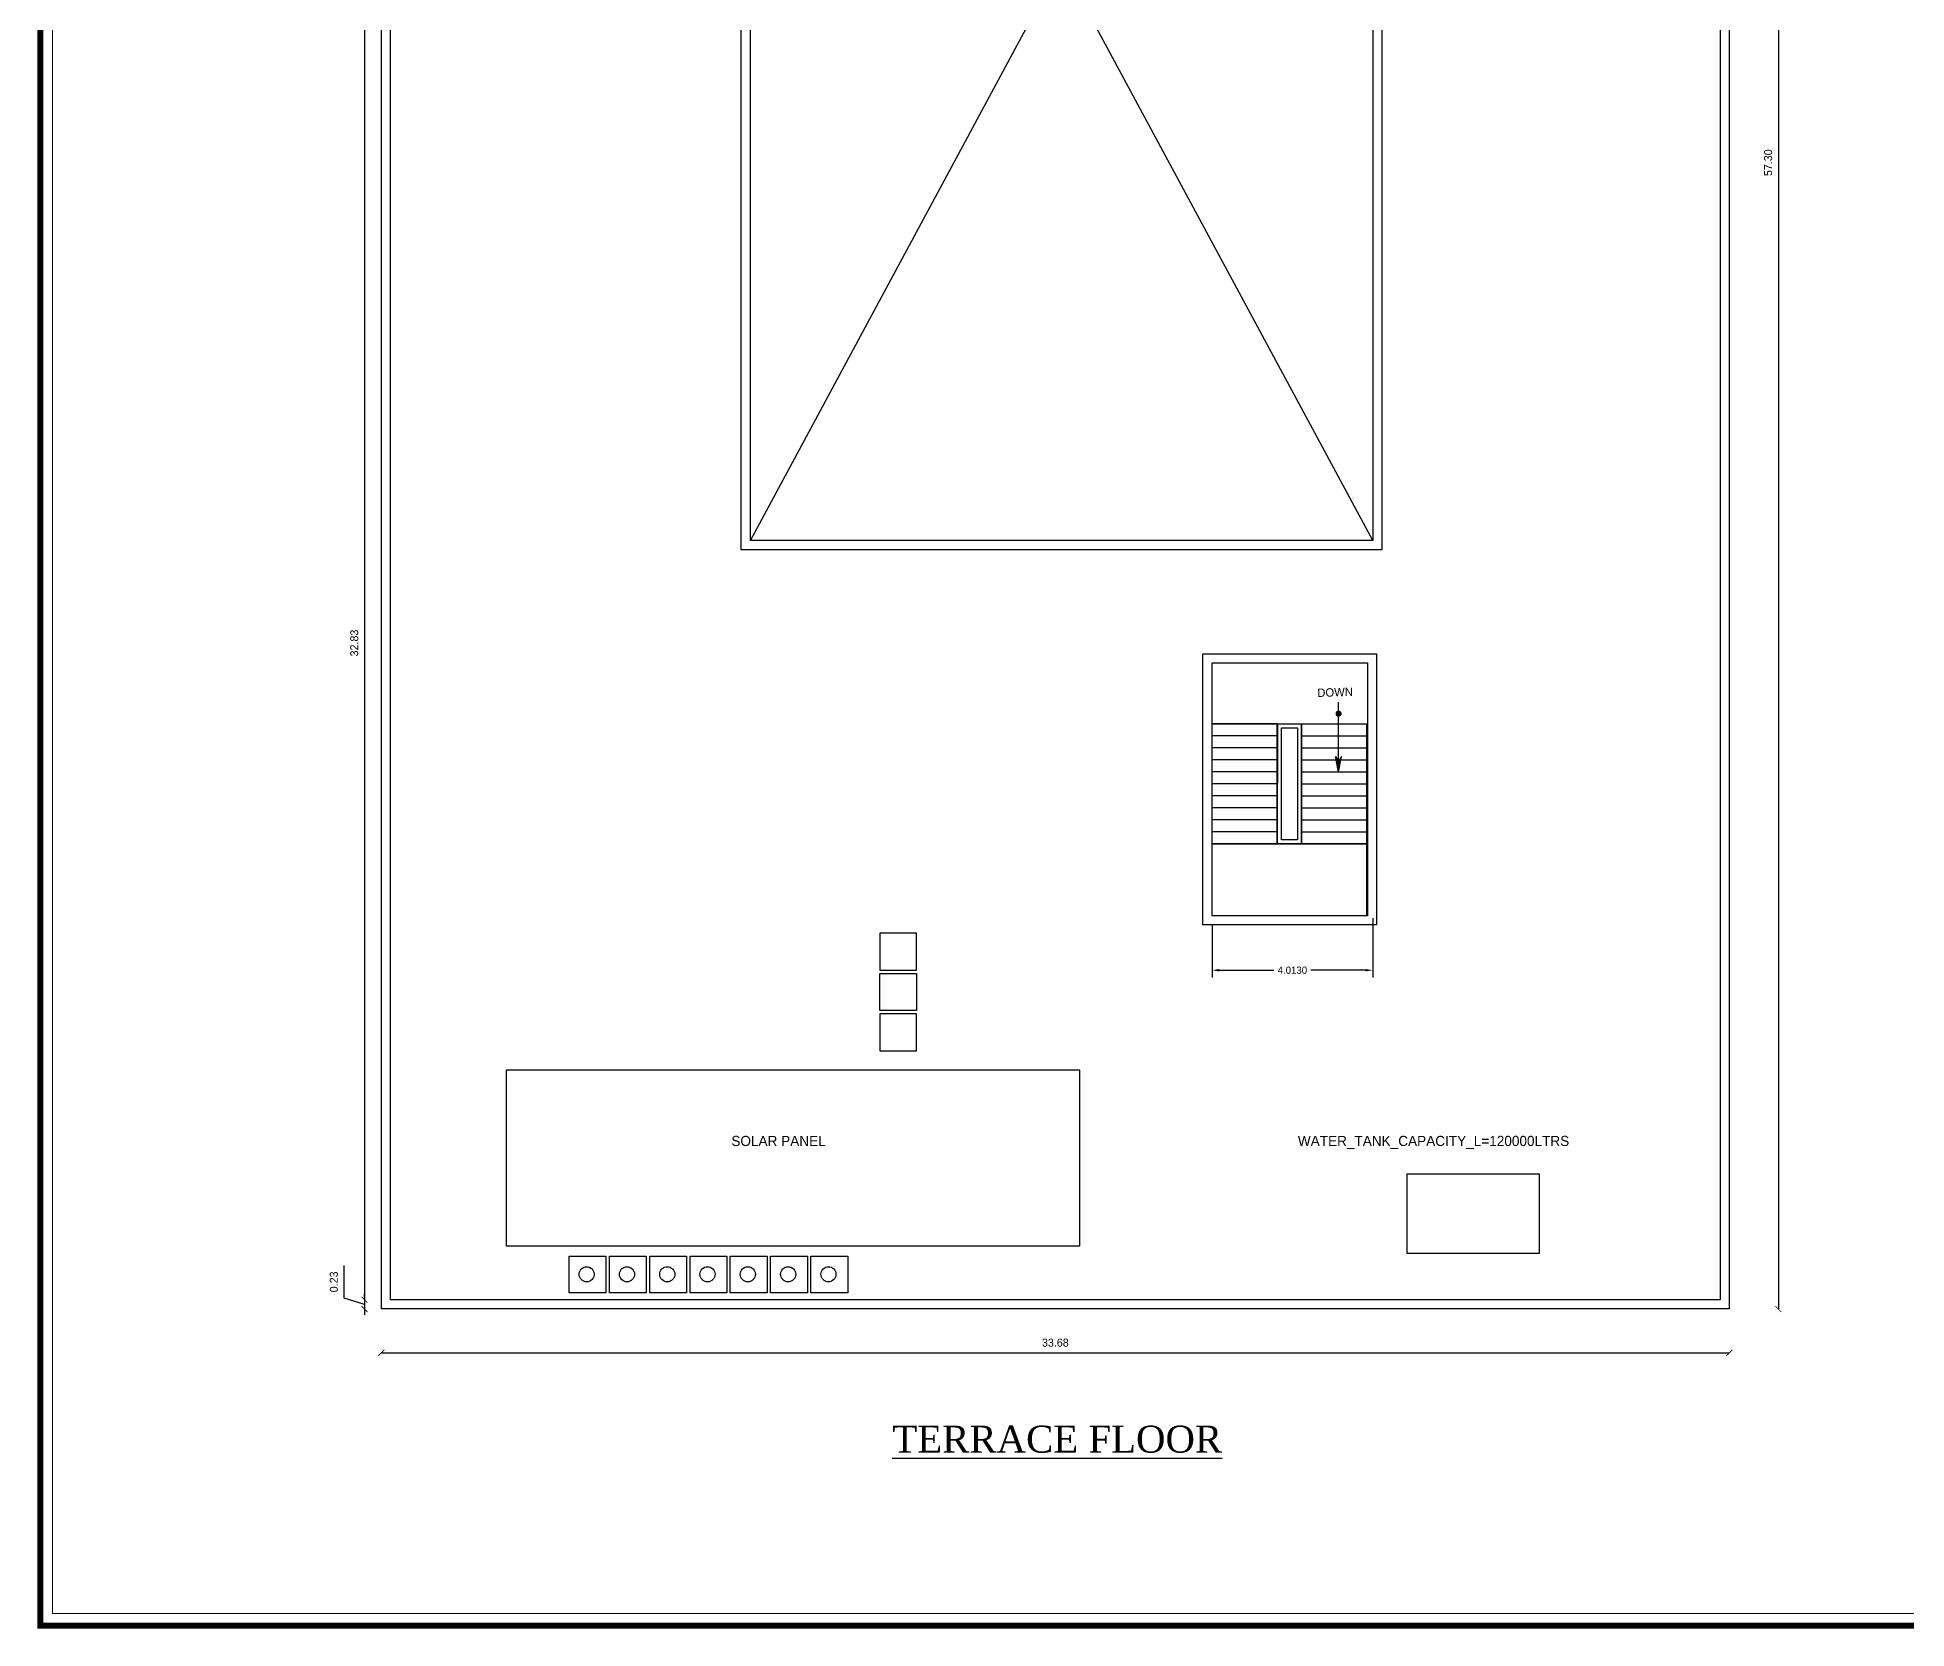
# Model space of a CAD drawing. Header units: metres. Extents: x 6102560 to 6120122, y -6664095 to -6659794.
# Drawn here: x 6102676.54 to 6102723.24, y -6659941.08 to -6659901.31 of the extents above; entities that cross this region are included whole.
import ezdxf

# ---------------------------------------------------------------- set-up
doc = ezdxf.new("R2010")
doc.units = ezdxf.units.M
doc.header["$LTSCALE"] = 500
doc.header["$MEASUREMENT"] = 0
doc.linetypes.add('HIDDEN', pattern=[0.375, 0.25, -0.125])
doc.linetypes.add('PHANTOM2', pattern=[1.25, 0.625, -0.125, 0.125, -0.125, 0.125, -0.125])
doc.layers.get('0').update_dxf_attribs({"linetype": 'CONTINUOUS'})
doc.layers.get('Defpoints').update_dxf_attribs({"linetype": 'CONTINUOUS'})
for name, color, linetype in [('BLK_1_FLR_1_EXIT_WIDTH_DOOR', 2, 'CONTINUOUS'), ('BLK_1_FLR_2_ROOF_AREA', 54, 'CONTINUOUS'), ('CONSIDER AREA', 233, 'CONTINUOUS'), ('DIM', 205, 'CONTINUOUS'), ('DOOR', 252, 'CONTINUOUS'), ('SOLAR_PANEL', 3, 'CONTINUOUS'), ('SOLAR_WATER_HEATER', 1, 'CONTINUOUS'), ('TEXT', 4, 'CONTINUOUS'), ('wall', 125, 'CONTINUOUS'), ('WATER_TANK_CALCULATION', 150, 'CONTINUOUS')]:
    doc.layers.add(name, color=color, linetype=linetype)
doc.styles.add('ED', font='GOTHIC.TTF')
doc.styles.add('RM', font='GOTHIC.TTF')
doc.styles.get("Standard").update_dxf_attribs({"font": 'GOTHIC.TTF'})
doc.styles.add('style4', font='BOOKOS.TTF', dxfattribs={"height": 300})
doc.styles.add('USA TEXT', font='GOTHIC.TTF')
doc.dimstyles.new('1-100-ED', dxfattribs={"dimtxt": 0.2, "dimasz": 0.15, "dimexe": 0.18, "dimexo": 0.0625, "dimgap": 0.15, "dimtad": 1, "dimzin": 0, "dimdsep": 46, "dimtxsty": 'USA TEXT', "dimblk": 'ARCHTICK', "dimcen": 0.1, "dimse1": 1, "dimse2": 1, "dimclrd": 256, "dimclrt": 256, "dimadec": 0, "dimazin": 0, "dimtfac": 1, "dimtofl": 0, "dimtmove": 0, "dimatfit": 3, "dimldrblk": 'ARCHTICK', "dimfxl": 0, "dimtolj": 1, "dimtzin": 0, "dimarcsym": 0})
doc.dimstyles.new('STANDARD$0', dxfattribs={"dimtxt": 7, "dimasz": 3, "dimexe": 3, "dimexo": 1, "dimgap": 1.5, "dimtad": 1, "dimdec": 1, "dimzin": 1, "dimdsep": 46, "dimlunit": 4, "dimtxsty": 'Standard', "dimblk": 'OBLIQUE', "dimcen": 0.09375, "dimdle": 1, "dimclrd": 8, "dimclre": 8, "dimclrt": 7, "dimadec": 1, "dimazin": 0, "dimtfac": 1, "dimtdec": 1, "dimtix": 1, "dimtmove": 2, "dimatfit": 3, "dimldrblk": 'ARCHTICK', "dimfxl": 0, "dimfrac": 2, "dimtolj": 1, "dimtzin": 0, "dimarcsym": 0})

# ---------------------------------------------------------------- blocks, each defined once
blk = doc.blocks.new('*D206')
at = {"layer": 'BLK_1_FLR_1_EXIT_WIDTH_DOOR', "color": 0, "lineweight": -2}
for p, q in [((6102705.891, -6659923.495), (6102705.891, -6659924.806)), ((6102709.904, -6659923.327), (6102709.904, -6659924.806)), ((6102706.071, -6659924.626), (6102707.433, -6659924.626)), ((6102709.724, -6659924.626), (6102708.362, -6659924.626))]:
    blk.add_line(p, q, dxfattribs=at)
at = {"layer": 'BLK_1_FLR_1_EXIT_WIDTH_DOOR', "color": 0}
for points in [[(6102706.071, -6659924.596), (6102706.071, -6659924.656), (6102705.891, -6659924.626)], [(6102709.724, -6659924.596), (6102709.724, -6659924.656), (6102709.904, -6659924.626)]]:
    blk.add_solid(points, dxfattribs=at)
at = {"layer": 'Defpoints', "color": 0}
for p in [(6102709.904, -6659923.265), (6102705.891, -6659923.432), (6102709.904, -6659924.626)]:
    blk.add_point(p, dxfattribs=at)
at = {"layer": 'BLK_1_FLR_1_EXIT_WIDTH_DOOR', "color": 0, "insert": (6102707.897, -6659924.626), "char_height": 0.18, "attachment_point": 5}
blk.add_mtext('\\A1;4.0130', dxfattribs=at)
blk = doc.blocks.new('_ArchTick')
at = {"color": 0, "linetype": 'ByBlock', "const_width": 0.15}
blk.add_lwpolyline([(-0.5, -0.5), (0.5, 0.5)], dxfattribs=at)
blk = doc.blocks.new('*D196')
at = {"linetype": 'PHANTOM2', "lineweight": -2}
blk.add_line((6102685.134, -6659934.19), (6102718.814, -6659934.19), dxfattribs=at)
at = {"layer": 'Defpoints', "color": 0}
for p in [(6102685.134, -6659933.093), (6102718.814, -6659933.093), (6102718.814, -6659934.19)]:
    blk.add_point(p, dxfattribs=at)
at = {"lineweight": -2, "xscale": 0.15, "yscale": 0.15, "zscale": 0.15, "rotation": 180}
blk.add_blockref('_ArchTick', (6102685.134, -6659934.19), dxfattribs=at)
at = {"lineweight": -2, "xscale": 0.15, "yscale": 0.15, "zscale": 0.15}
blk.add_blockref('_ArchTick', (6102718.814, -6659934.19), dxfattribs=at)
at = {"insert": (6102701.974, -6659933.935), "char_height": 0.2, "attachment_point": 5, "style": 'USA TEXT'}
blk.add_mtext('\\A1;33.68', dxfattribs=at)
blk = doc.blocks.new('*D197')
at = {"linetype": 'PHANTOM2', "lineweight": -2}
blk.add_line((6102720.04, -6659875.793), (6102720.04, -6659933.093), dxfattribs=at)
at = {"layer": 'Defpoints', "color": 0}
for p in [(6102718.814, -6659875.793), (6102718.814, -6659933.093), (6102720.04, -6659933.093)]:
    blk.add_point(p, dxfattribs=at)
at = {"lineweight": -2, "xscale": 0.15, "yscale": 0.15, "zscale": 0.15}
for p, rotation in [((6102720.04, -6659875.793), 90), ((6102720.04, -6659933.093), 270)]:
    blk.add_blockref('_ArchTick', p, dxfattribs=dict(at, rotation=rotation))
at = {"insert": (6102719.785, -6659904.443), "char_height": 0.2, "attachment_point": 5, "rotation": 90, "style": 'USA TEXT'}
blk.add_mtext('\\A1;57.30', dxfattribs=at)
blk = doc.blocks.new('*D204')
at = {"linetype": 'PHANTOM2', "lineweight": -2}
blk.add_line((6102684.711, -6659900.033), (6102684.711, -6659932.863), dxfattribs=at)
at = {"layer": 'Defpoints', "color": 0}
for p in [(6102684.683, -6659900.033), (6102684.711, -6659932.863), (6102684.896, -6659932.863)]:
    blk.add_point(p, dxfattribs=at)
at = {"lineweight": -2, "xscale": 0.15, "yscale": 0.15, "zscale": 0.15}
for p, rotation in [((6102684.711, -6659900.033), 90), ((6102684.711, -6659932.863), 270)]:
    blk.add_blockref('_ArchTick', p, dxfattribs=dict(at, rotation=rotation))
at = {"insert": (6102684.456, -6659916.448), "char_height": 0.2, "attachment_point": 5, "rotation": 90, "style": 'USA TEXT'}
blk.add_mtext('\\A1;32.83', dxfattribs=at)
blk = doc.blocks.new('*D205')
at = {"linetype": 'PHANTOM2', "lineweight": -2}
for p, q in [((6102684.201, -6659932.825), (6102684.201, -6659932.004)), ((6102684.711, -6659932.978), (6102684.201, -6659932.825)), ((6102684.711, -6659932.863), (6102684.711, -6659932.713)), ((6102684.711, -6659932.863), (6102684.711, -6659933.093)), ((6102684.711, -6659933.093), (6102684.711, -6659933.243))]:
    blk.add_line(p, q, dxfattribs=at)
at = {"layer": 'Defpoints', "color": 0}
for p in [(6102684.896, -6659932.863), (6102684.711, -6659933.093), (6102685.134, -6659933.093)]:
    blk.add_point(p, dxfattribs=at)
at = {"lineweight": -2, "xscale": 0.15, "yscale": 0.15, "zscale": 0.15}
for p, rotation in [((6102684.711, -6659932.863), 270), ((6102684.711, -6659933.093), 90)]:
    blk.add_blockref('_ArchTick', p, dxfattribs=dict(at, rotation=rotation))
at = {"insert": (6102683.946, -6659932.415), "char_height": 0.2, "attachment_point": 5, "rotation": 90, "style": 'USA TEXT'}
blk.add_mtext('\\A1;0.23', dxfattribs=at)

msp = doc.modelspace()

# ---------------------------------------------------------------- hatches: boundary and pattern name
at = {"layer": 'DIM'}
h = msp.add_hatch(color=256, dxfattribs=at)
h.paths.add_polyline_path([(6102709.10613, -6659919.3836), (6102709.06528, -6659919.38363), (6102709.12672, -6659919.27996)])
h.paths.add_polyline_path([(6102709.05536, -6659919.63919), (6102709.05027, -6659919.63919), (6102709.05013, -6659919.40919), (6102709.06528, -6659919.38363), (6102709.10613, -6659919.3836)])
h.paths.add_polyline_path([(6102709.05027, -6659919.63919), (6102709.04518, -6659919.6392), (6102708.9941, -6659919.38367), (6102709.03495, -6659919.38365), (6102709.05013, -6659919.40919)])
h.paths.add_polyline_path([(6102709.04518, -6659919.6392), (6102709.05027, -6659919.63919), (6102709.05029, -6659919.66475)])
h.paths.add_polyline_path([(6102709.05029, -6659919.66475), (6102709.05027, -6659919.63919), (6102709.05536, -6659919.63919)])
h.paths.add_polyline_path([(6102708.97338, -6659919.28005), (6102709.03495, -6659919.38365), (6102708.9941, -6659919.38367)])

# ---------------------------------------------------------------- linework, layer by layer
for p, q in [((6102694.12384, -6659914.1149), (6102694.12384, -6659884.7829)), ((6102710.13384, -6659884.7829), (6102710.13384, -6659914.1149)), ((6102710.13384, -6659914.1149), (6102694.12384, -6659914.1149)), ((6102707.52087, -6659918.46521), (6102705.89095, -6659918.46489)), ((6102707.52087, -6659918.76489), (6102705.89095, -6659918.76489)), ((6102707.52087, -6659919.06489), (6102705.89095, -6659919.06489)), ((6102707.52087, -6659919.36489), (6102705.89095, -6659919.36489)), ((6102707.52087, -6659919.66489), (6102705.89095, -6659919.66489)), ((6102707.52087, -6659919.96489), (6102705.89095, -6659919.96489)), ((6102707.52085, -6659920.26489), (6102705.89095, -6659920.26489)), ((6102707.52082, -6659920.56489), (6102705.89095, -6659920.56489)), ((6102707.52079, -6659920.86489), (6102705.89095, -6659920.86489)), ((6102707.52076, -6659921.16489), (6102705.89095, -6659921.16489)), ((6102707.29095, -6659921.46489), (6102705.89095, -6659921.46489))]:
    msp.add_line(p, q)
at = {"linetype": 'HIDDEN', "ltscale": 0.5}
for p, q in [((6102708.35095, -6659918.46489), (6102709.75095, -6659918.46489)), ((6102708.12096, -6659919.06489), (6102709.75095, -6659919.06489)), ((6102708.12099, -6659918.76489), (6102709.75095, -6659918.76489)), ((6102708.12093, -6659919.36489), (6102709.75095, -6659919.36489)), ((6102708.12087, -6659919.96489), (6102709.75095, -6659919.96489)), ((6102708.1209, -6659919.66489), (6102709.75095, -6659919.66489))]:
    msp.add_line(p, q, dxfattribs=at)
at = {"linetype": 'HIDDEN', "ltscale": 500}
for p, q in [((6102708.12087, -6659920.26489), (6102709.75095, -6659920.26489)), ((6102708.12087, -6659920.56489), (6102709.75095, -6659920.56489)), ((6102708.12087, -6659920.86489), (6102709.75095, -6659920.86489)), ((6102708.12087, -6659921.16489), (6102709.75095, -6659921.16489)), ((6102708.35095, -6659921.46489), (6102709.75095, -6659921.46489))]:
    msp.add_line(p, q, dxfattribs=at)
at = {"lineweight": 35, "ltscale": 10, "const_width": 0.15}
msp.add_lwpolyline([(6102676.61283, -6659859.41635), (6102786.58273, -6659859.41635), (6102786.58273, -6659941.00679), (6102676.61283, -6659941.00679)], close=True, dxfattribs=at)
at = {"lineweight": 0, "ltscale": 10}
msp.add_lwpolyline([(6102676.91283, -6659859.71635), (6102786.28273, -6659859.71635), (6102786.28273, -6659940.70679), (6102676.91283, -6659940.70679)], close=True, dxfattribs=at)
at = {"linetype": 'PHANTOM2', "ltscale": 500}
for points in [[(6102694.35384, -6659913.8849), (6102709.90384, -6659885.0129)], [(6102709.90384, -6659913.8849), (6102694.35384, -6659885.0129)]]:
    msp.add_lwpolyline(points, dxfattribs=at)
at = {"color": 26, "linetype": 'Continuous'}
msp.add_lwpolyline([(6102694.35384, -6659885.0129), (6102709.90384, -6659885.0129), (6102709.90384, -6659913.8849), (6102694.35384, -6659913.8849)], close=True, dxfattribs=at)
for points in [[(6102705.6608, -6659916.71487), (6102710.0009, -6659916.71487), (6102710.00089, -6659923.4949), (6102705.6608, -6659923.4949)], [(6102705.8908, -6659916.94487), (6102709.7709, -6659916.94487), (6102709.77089, -6659923.2649), (6102705.8908, -6659923.2649)], [(6102707.52087, -6659921.46505), (6102707.52087, -6659918.46505), (6102708.12087, -6659918.46505), (6102708.12087, -6659921.46505)], [(6102707.62087, -6659921.36505), (6102707.62087, -6659918.56505), (6102708.02087, -6659918.56505), (6102708.02087, -6659921.36505)]]:
    msp.add_lwpolyline(points, close=True)
at = {"linetype": 'Continuous'}
for points in [[(6102705.89095, -6659918.46489), (6102707.52101, -6659918.46521), (6102707.52074, -6659921.46505), (6102705.89067, -6659921.46473)], [(6102708.12101, -6659918.46513), (6102709.75178, -6659918.46489), (6102709.75151, -6659921.46473), (6102708.12074, -6659921.46497)], [(6102705.8908, -6659923.26489), (6102705.8908, -6659921.46505), (6102709.75095, -6659921.46505), (6102709.75095, -6659923.26489)]]:
    msp.add_lwpolyline(points, close=True, dxfattribs=at)
at = {"layer": 'BLK_1_FLR_2_ROOF_AREA'}
msp.add_lwpolyline([(6102685.13384, -6659875.7929), (6102718.81384, -6659875.7929), (6102718.81384, -6659933.0929), (6102685.13384, -6659933.0929)], close=True, dxfattribs=at)
at = {"layer": 'CONSIDER AREA'}
for points in [[(6102690.74502, -6659932.69191), (6102689.82502, -6659932.69191), (6102689.82502, -6659931.77191), (6102690.74502, -6659931.77191)], [(6102691.75176, -6659932.69191), (6102690.83176, -6659932.69191), (6102690.83176, -6659931.77191), (6102691.75176, -6659931.77191)], [(6102692.75851, -6659932.69191), (6102691.83851, -6659932.69191), (6102691.83851, -6659931.77191), (6102692.75851, -6659931.77191)], [(6102693.76525, -6659932.69191), (6102692.84525, -6659932.69191), (6102692.84525, -6659931.77191), (6102693.76525, -6659931.77191)], [(6102694.77199, -6659932.69191), (6102693.85199, -6659932.69191), (6102693.85199, -6659931.77191), (6102694.77199, -6659931.77191)], [(6102695.77874, -6659932.69191), (6102694.85874, -6659932.69191), (6102694.85874, -6659931.77191), (6102695.77874, -6659931.77191)], [(6102696.78548, -6659932.69191), (6102695.86548, -6659932.69191), (6102695.86548, -6659931.77191), (6102696.78548, -6659931.77191)]]:
    msp.add_lwpolyline(points, close=True, dxfattribs=at)
for centre in [(6102690.26346, -6659932.22529), (6102691.2702, -6659932.22529), (6102692.27694, -6659932.22529), (6102693.28369, -6659932.22529), (6102694.29043, -6659932.22529), (6102695.29718, -6659932.22529), (6102696.30392, -6659932.22529)]:
    msp.add_circle(centre, 0.18897, dxfattribs=at)
at = {"layer": 'DIM', "const_width": 0.07667}
msp.add_lwpolyline([(6102709.01279, -6659918.21323, -1), (6102709.08945, -6659918.21318, -1)], format="xyb", close=True, dxfattribs=at)
at = {"layer": 'DOOR'}
for p, q in [((6102709.05026, -6659919.66475), (6102709.05126, -6659917.92499)), ((6102708.97336, -6659919.28005), (6102709.0501, -6659919.40919)), ((6102709.05026, -6659919.66475), (6102708.97336, -6659919.28005)), ((6102709.12669, -6659919.27996), (6102709.0501, -6659919.40919)), ((6102709.05026, -6659919.66475), (6102709.12669, -6659919.27996))]:
    msp.add_line(p, q, dxfattribs=at)
at = {"layer": 'SOLAR_PANEL', "color": 3}
msp.add_lwpolyline([(6102688.24781, -6659931.51661), (6102702.5871, -6659931.51661), (6102702.5871, -6659927.1269), (6102688.24781, -6659927.1269)], close=True, dxfattribs=at)
at = {"layer": 'SOLAR_WATER_HEATER', "color": 1}
for points in [[(6102697.5871, -6659924.6232), (6102698.5071, -6659924.6232), (6102698.5071, -6659923.7032), (6102697.5871, -6659923.7032)], [(6102698.5071, -6659925.62994), (6102697.5871, -6659925.62994), (6102697.5871, -6659924.70994), (6102698.5071, -6659924.70994)], [(6102697.5871, -6659926.63669), (6102698.5071, -6659926.63669), (6102698.5071, -6659925.71669), (6102697.5871, -6659925.71669)]]:
    msp.add_lwpolyline(points, close=True, dxfattribs=at)
at = {"layer": 'wall', "ltscale": 400}
msp.add_lwpolyline([(6102685.36384, -6659876.0229), (6102718.58384, -6659876.0229), (6102718.58384, -6659932.8629), (6102685.36384, -6659932.8629)], close=True, dxfattribs=at)
at = {"layer": 'WATER_TANK_CALCULATION', "linetype": 'ByBlock'}
msp.add_lwpolyline([(6102710.7685, -6659929.71391), (6102714.06517, -6659929.71391), (6102714.06517, -6659931.70313), (6102710.7685, -6659931.70313)], close=True, dxfattribs=at)

# ---------------------------------------------------------------- texts
at = {"style": 'style4'}
msp.add_text('%%UTERRACE FLOOR', height=0.675, dxfattribs=at).set_placement((6102697.90063, -6659936.68329))
at = {"linetype": 'ByBlock', "insert": (6102693.87777, -6659928.76595), "char_height": 0.2537879, "attachment_point": 1, "style": 'ED'}
msp.add_mtext_dynamic_manual_height_columns('SOLAR PANEL', width=6.8667001, gutter_width=1.26894, heights=[0], dxfattribs=at)
at = {"layer": 'TEXT', "style": 'RM'}
msp.add_text('DOWN', height=0.21, rotation=1.746463, dxfattribs=at).set_placement((6102708.52305, -6659917.79767))
at = {"layer": 'WATER_TANK_CALCULATION', "linetype": 'ByBlock', "insert": (6102708.03427, -6659928.76595), "char_height": 0.2537879, "attachment_point": 1, "style": 'ED'}
msp.add_mtext_dynamic_manual_height_columns('WATER_TANK_CAPACITY_L=120000LTRS', width=6.8667001, gutter_width=1.26894, heights=[0], dxfattribs=at)

# ---------------------------------------------------------------- dimensions: what is measured, and where the dimension line sits
for base, p1, p2, override, picture, middle in [((6102720.03976, -6659933.0929), (6102718.81384, -6659875.7929), (6102718.81384, -6659933.0929), {"dimfxl": 75, "dimfxlon": 1, "dimarcsym": 2}, '*D197', (6102719.78473, -6659904.4429)), ((6102684.71086, -6659932.8629), (6102684.683, -6659900.03289), (6102684.89572, -6659932.8629), {"dimtmove": 1, "dimfxl": 75, "dimfxlon": 1, "dimarcsym": 2}, '*D204', (6102684.45583, -6659916.4479)), ((6102684.71086, -6659933.0929), (6102684.89572, -6659932.8629), (6102685.13384, -6659933.0929), {"dimtmove": 1, "dimfxl": 75, "dimfxlon": 1, "dimarcsym": 2}, '*D205', (6102683.9458, -6659932.67489))]:
    dim = msp.add_linear_dim(base=base, p1=p1, p2=p2, angle=90, dimstyle='1-100-ED', override=override)
    dim.commit()
    dim.dimension.update_dxf_attribs({"geometry": picture, "text_midpoint": middle})
dim = msp.add_linear_dim(base=(6102718.81384, -6659934.19044), p1=(6102685.13384, -6659933.0929), p2=(6102718.81384, -6659933.0929), dimstyle='1-100-ED', override={"dimfxl": 75, "dimfxlon": 1, "dimarcsym": 2})
dim.commit()
dim.dimension.update_dxf_attribs({"geometry": '*D196', "text_midpoint": (6102701.97384, -6659933.93541)})
at = {"layer": 'BLK_1_FLR_1_EXIT_WIDTH_DOOR'}
dim = msp.add_linear_dim(base=(6102709.90385, -6659924.62587), p1=(6102705.8908, -6659923.4324), p2=(6102709.90384, -6659923.2649), angle=0.000151, dimstyle='STANDARD$0', override={"dimtxt": 0.18, "dimasz": 0.18, "dimexe": 0.18, "dimexo": 0.0625, "dimgap": 0.09, "dimtad": 0, "dimtih": 1, "dimtoh": 1, "dimdec": 4, "dimzin": 0, "dimlunit": 2, "dimpost": '', "dimcen": 0.09, "dimdle": 0, "dimclrd": 0, "dimclre": 0, "dimclrt": 0, "dimadec": 0, "dimtdec": 4, "dimtix": 0, "dimtofl": 0, "dimtmove": 0, "dimfrac": 0}, dxfattribs=at)
dim.commit()
dim.dimension.update_dxf_attribs({"geometry": '*D206', "text_midpoint": (6102707.89732, -6659924.62588)})

doc.saveas('drawing.dxf')
